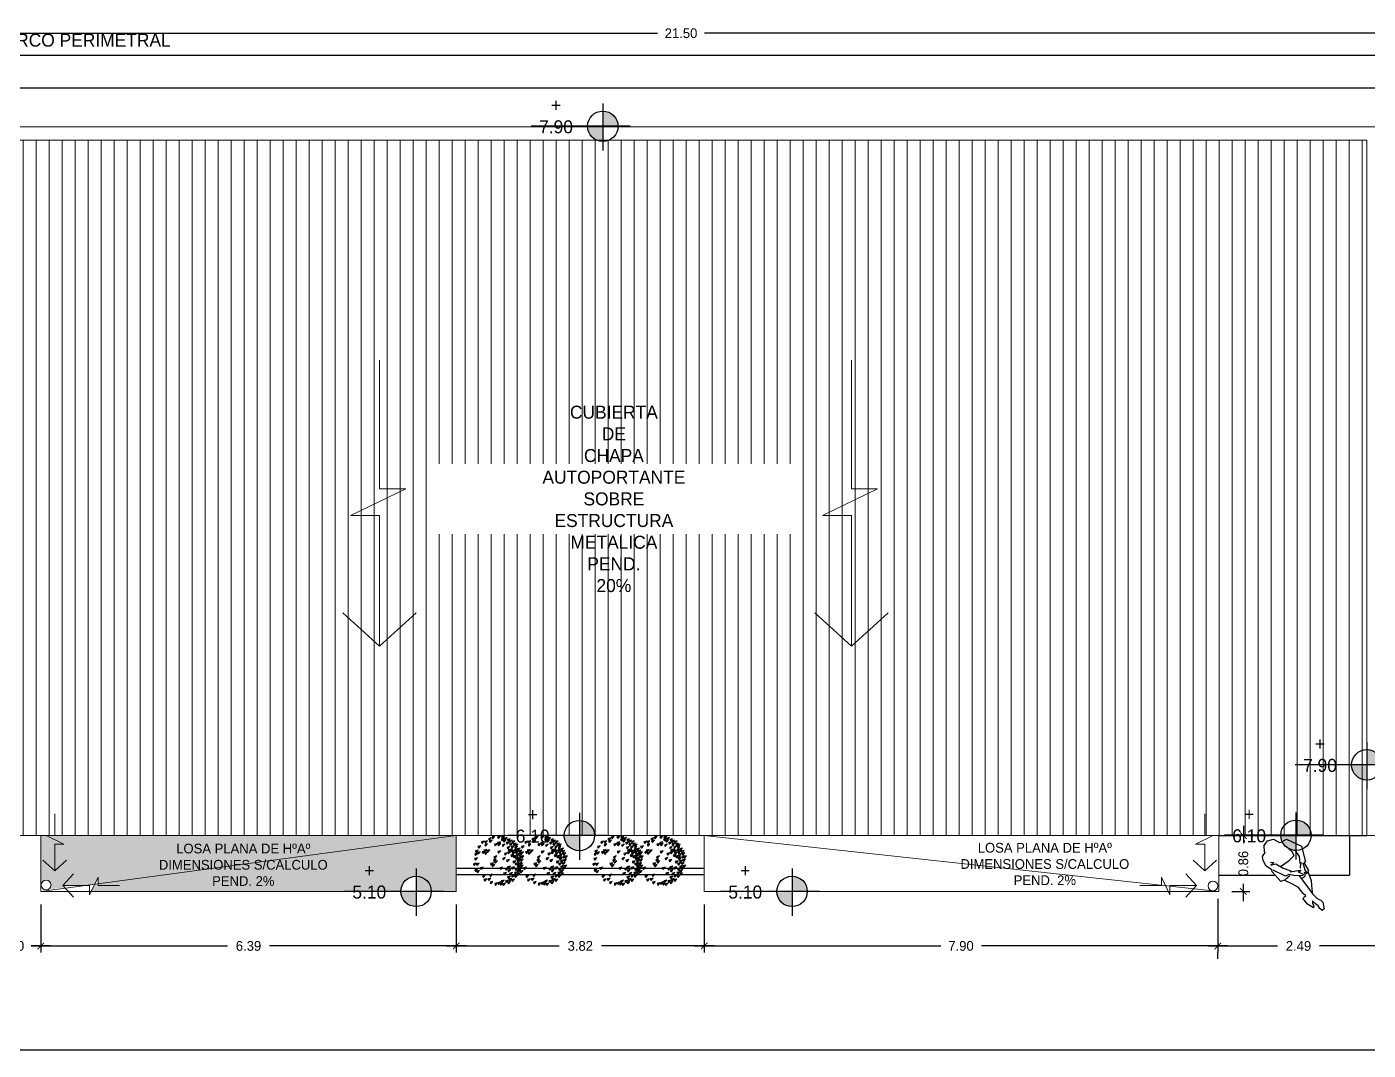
# Model space of a CAD drawing. Header units: millimetres. Extents: x 38 to 150, y 26 to 63.
# Drawn here: x 49.76 to 70.39, y 46.94 to 62.68 of the extents above; entities that cross this region are included whole.
import ezdxf

# ---------------------------------------------------------------- set-up
doc = ezdxf.new("R2010")
doc.units = ezdxf.units.MM
for name, color, linetype, lineweight in [('AUX_ROOF', 30, 'Continuous', 15), ('COTAS', 143, 'Continuous', 15), ('HATCH1', 251, 'Continuous', 15), ('ROOF', 1, 'Continuous', 15), ('textos', 3, 'Continuous', 13)]:
    doc.layers.add(name, color=color, linetype=linetype, lineweight=lineweight)
for name, color, linetype in [('HACTH3', 9, 'Continuous'), ('LEVELS', 6, 'Continuous'), ('SIMBOL_LEVELS', 214, 'Continuous')]:
    doc.layers.add(name, color=color, linetype=linetype)
doc.dimstyles.new('NUEV A', dxfattribs={"dimtxt": 0.3, "dimasz": 0.1, "dimexe": 0.1, "dimexo": 0.2, "dimgap": 0.1, "dimtad": 1, "dimzin": 0, "dimdsep": 46, "dimtxsty": 'Standard', "dimblk": 'DOT', "dimcen": 0.15, "dimdle": 0.15, "dimclrd": 256, "dimclre": 256, "dimclrt": 256, "dimaunit": 1, "dimadec": 0, "dimazin": 0, "dimtfac": 1, "dimtmove": 1, "dimatfit": 3, "dimldrblk": 'DOT', "dimfxl": 1, "dimtolj": 1, "dimtzin": 0, "dimarcsym": 0})

# ---------------------------------------------------------------- blocks, each defined once
blk = doc.blocks.new('ARB2')
for p, q in [((-0.35, 0.347), (-0.388, 0.326)), ((-0.388, 0.326), (-0.333, 0.28)), ((-0.333, 0.28), (-0.35, 0.347)), ((-0.241, 0.481), (-0.279, 0.461)), ((-0.279, 0.461), (-0.224, 0.414)), ((-0.207, 0.528), (-0.246, 0.507)), ((-0.246, 0.507), (-0.191, 0.461)), ((-0.224, 0.414), (-0.241, 0.481)), ((-0.191, 0.461), (-0.207, 0.528)), ((-0.164, 0.399), (-0.202, 0.378)), ((-0.202, 0.378), (-0.147, 0.331)), ((-0.147, 0.331), (-0.164, 0.399)), ((-0.071, 0.559), (-0.109, 0.538)), ((-0.109, 0.538), (-0.054, 0.492)), ((-0.071, 0.492), (-0.109, 0.471)), ((-0.109, 0.471), (-0.054, 0.424)), ((-0.054, 0.492), (-0.071, 0.559)), ((-0.054, 0.424), (-0.071, 0.492)), ((0.055, 0.533), (0.017, 0.513)), ((0.017, 0.513), (0.072, 0.466)), ((0.072, 0.466), (0.055, 0.533)), ((0.164, 0.528), (0.126, 0.507)), ((0.126, 0.507), (0.181, 0.461)), ((0.197, 0.471), (0.158, 0.45)), ((0.158, 0.45), (0.213, 0.404)), ((0.181, 0.461), (0.164, 0.528)), ((0.213, 0.352), (0.175, 0.331)), ((0.175, 0.331), (0.23, 0.285)), ((0.235, 0.513), (0.197, 0.492)), ((0.197, 0.492), (0.251, 0.445)), ((0.213, 0.404), (0.197, 0.471)), ((0.23, 0.285), (0.213, 0.352)), ((0.251, 0.316), (0.213, 0.295)), ((0.251, 0.445), (0.235, 0.513)), ((0.268, 0.248), (0.251, 0.316)), ((0.339, 0.451), (0.301, 0.43)), ((0.301, 0.43), (0.355, 0.383)), ((0.355, 0.383), (0.339, 0.451)), ((0.443, 0.373), (0.405, 0.352)), ((0.405, 0.352), (0.459, 0.305)), ((0.459, 0.305), (0.443, 0.373)), ((-0.53, 0.062), (-0.569, 0.041)), ((-0.569, 0.041), (-0.514, -0.005)), ((-0.497, 0.171), (-0.535, 0.15)), ((-0.535, 0.15), (-0.48, 0.104)), ((-0.514, -0.005), (-0.53, 0.062)), ((-0.48, 0.104), (-0.497, 0.171)), ((-0.431, 0.311), (-0.47, 0.29)), ((-0.47, 0.29), (-0.415, 0.243)), ((-0.415, 0.223), (-0.454, 0.202)), ((-0.454, 0.202), (-0.399, 0.155)), ((-0.415, 0.243), (-0.431, 0.311)), ((-0.399, 0.155), (-0.415, 0.223)), ((-0.322, 0.181), (-0.361, 0.16)), ((-0.361, 0.16), (-0.306, 0.114)), ((-0.306, 0.114), (-0.322, 0.181)), ((-0.098, 0.129), (-0.137, 0.109)), ((-0.137, 0.109), (-0.082, 0.062)), ((-0.06, 0.161), (-0.098, 0.14)), ((-0.098, 0.14), (-0.043, 0.093)), ((-0.082, 0.062), (-0.098, 0.129)), ((-0.043, 0.093), (-0.06, 0.161)), ((-0.017, 0.067), (-0.055, 0.047)), ((-0.055, 0.047), (0, 0)), ((0.022, 0.093), (-0.017, 0.072)), ((-0.017, 0.072), (0.038, 0.026)), ((0, 0), (-0.017, 0.067)), ((0.038, 0.026), (0.022, 0.093)), ((0.098, 0.078), (0.06, 0.057)), ((0.06, 0.057), (0.115, 0.01)), ((0.115, 0.01), (0.098, 0.078)), ((0.186, 0.295), (0.147, 0.274)), ((0.147, 0.274), (0.202, 0.228)), ((0.202, 0.228), (0.186, 0.295)), ((0.246, 0.243), (0.207, 0.223)), ((0.207, 0.223), (0.262, 0.176)), ((0.213, 0.295), (0.268, 0.248)), ((0.262, 0.176), (0.246, 0.243)), ((0.383, 0.295), (0.345, 0.274)), ((0.345, 0.274), (0.4, 0.228)), ((0.394, 0.067), (0.355, 0.047)), ((0.355, 0.047), (0.41, 0)), ((0.4, 0.228), (0.383, 0.295)), ((0.41, 0), (0.394, 0.067)), ((0.454, 0.295), (0.415, 0.274)), ((0.415, 0.274), (0.47, 0.228)), ((0.47, 0.191), (0.432, 0.171)), ((0.432, 0.171), (0.487, 0.124)), ((0.47, 0.228), (0.454, 0.295)), ((0.487, 0.124), (0.47, 0.191)), ((0.519, 0.207), (0.481, 0.186)), ((0.481, 0.186), (0.536, 0.14)), ((0.536, 0.14), (0.519, 0.207)), ((0.558, 0.124), (0.519, 0.104)), ((0.519, 0.104), (0.574, 0.057)), ((0.574, 0.057), (0.558, 0.124)), ((-0.535, -0.124), (-0.574, -0.145)), ((-0.574, -0.145), (-0.519, -0.192)), ((-0.524, -0.062), (-0.563, -0.083)), ((-0.563, -0.083), (-0.508, -0.129)), ((-0.508, -0.01), (-0.546, -0.031)), ((-0.546, -0.031), (-0.491, -0.078)), ((-0.519, -0.192), (-0.535, -0.124)), ((-0.497, -0.238), (-0.535, -0.259)), ((-0.535, -0.259), (-0.48, -0.305)), ((-0.508, -0.129), (-0.524, -0.062)), ((-0.491, -0.078), (-0.508, -0.01)), ((-0.465, -0.093), (-0.503, -0.114)), ((-0.503, -0.114), (-0.448, -0.161)), ((-0.465, -0.191), (-0.503, -0.212)), ((-0.503, -0.212), (-0.448, -0.259)), ((-0.48, -0.305), (-0.497, -0.238)), ((-0.448, -0.161), (-0.465, -0.093)), ((-0.448, -0.259), (-0.465, -0.191)), ((-0.426, -0.269), (-0.465, -0.29)), ((-0.465, -0.29), (-0.41, -0.337)), ((-0.41, -0.337), (-0.426, -0.269)), ((-0.371, -0.238), (-0.41, -0.259)), ((-0.41, -0.259), (-0.355, -0.305)), ((-0.355, -0.305), (-0.371, -0.238)), ((-0.29, -0.285), (-0.328, -0.305)), ((-0.328, -0.305), (-0.273, -0.352)), ((-0.284, -0.145), (-0.322, -0.166)), ((-0.322, -0.166), (-0.267, -0.212)), ((-0.273, -0.352), (-0.29, -0.285)), ((-0.267, -0.212), (-0.284, -0.145)), ((-0.213, -0.243), (-0.251, -0.264)), ((-0.251, -0.264), (-0.197, -0.311)), ((-0.175, -0.186), (-0.213, -0.207)), ((-0.213, -0.207), (-0.158, -0.254)), ((-0.197, -0.311), (-0.213, -0.243)), ((-0.158, -0.057), (-0.197, -0.078)), ((-0.197, -0.078), (-0.142, -0.124)), ((-0.158, -0.254), (-0.175, -0.186)), ((-0.137, -0.238), (-0.175, -0.259)), ((-0.175, -0.259), (-0.12, -0.305)), ((-0.142, -0.124), (-0.158, -0.057)), ((-0.12, -0.305), (-0.137, -0.238)), ((0.017, -0.212), (-0.022, -0.233)), ((-0.022, -0.233), (0.033, -0.28)), ((0.033, -0.28), (0.017, -0.212)), ((0.06, -0.119), (0.022, -0.14)), ((0.022, -0.14), (0.077, -0.186)), ((0.077, -0.186), (0.06, -0.119)), ((0.175, -0.166), (0.137, -0.186)), ((0.137, -0.186), (0.191, -0.233)), ((0.202, -0.243), (0.164, -0.264)), ((0.164, -0.264), (0.219, -0.311)), ((0.191, -0.233), (0.175, -0.166)), ((0.219, -0.01), (0.181, -0.031)), ((0.181, -0.031), (0.236, -0.078)), ((0.219, -0.311), (0.202, -0.243)), ((0.236, -0.078), (0.219, -0.01)), ((0.257, -0.254), (0.219, -0.275)), ((0.219, -0.275), (0.274, -0.321)), ((0.268, -0.29), (0.23, -0.311)), ((0.23, -0.311), (0.285, -0.357)), ((0.274, -0.321), (0.257, -0.254)), ((0.285, -0.357), (0.268, -0.29)), ((0.317, -0.223), (0.279, -0.243)), ((0.279, -0.243), (0.334, -0.29)), ((0.334, -0.29), (0.317, -0.223)), ((0.371, -0.109), (0.333, -0.129)), ((0.333, -0.129), (0.388, -0.176)), ((0.394, -0.01), (0.355, -0.031)), ((0.355, -0.031), (0.41, -0.078)), ((0.399, -0.285), (0.361, -0.305)), ((0.361, -0.305), (0.415, -0.352)), ((0.388, -0.176), (0.371, -0.109)), ((0.432, -0.005), (0.394, -0.026)), ((0.41, -0.078), (0.394, -0.01)), ((0.394, -0.026), (0.449, -0.073)), ((0.432, -0.207), (0.394, -0.228)), ((0.394, -0.228), (0.449, -0.275)), ((0.415, -0.352), (0.399, -0.285)), ((0.449, -0.073), (0.432, -0.005)), ((0.449, -0.275), (0.432, -0.207)), ((0.47, -0.275), (0.432, -0.295)), ((0.432, -0.295), (0.487, -0.342)), ((0.475, -0.135), (0.437, -0.156)), ((0.437, -0.156), (0.492, -0.202)), ((0.503, -0.233), (0.465, -0.254)), ((0.465, -0.254), (0.519, -0.3)), ((0.509, -0.088), (0.47, -0.109)), ((0.47, -0.109), (0.525, -0.156)), ((0.487, -0.342), (0.47, -0.275)), ((0.492, -0.202), (0.475, -0.135)), ((0.53, -0.161), (0.492, -0.181)), ((0.492, -0.181), (0.547, -0.228)), ((0.519, -0.3), (0.503, -0.233)), ((0.525, -0.156), (0.509, -0.088)), ((0.563, -0.005), (0.524, -0.026)), ((0.524, -0.026), (0.579, -0.073)), ((0.563, -0.098), (0.524, -0.119)), ((0.524, -0.119), (0.579, -0.166)), ((0.547, -0.228), (0.53, -0.161)), ((0.579, -0.073), (0.563, -0.005)), ((0.579, -0.166), (0.563, -0.098)), ((-0.443, -0.331), (-0.481, -0.352)), ((-0.481, -0.352), (-0.426, -0.399)), ((-0.426, -0.399), (-0.443, -0.331)), ((-0.35, -0.404), (-0.388, -0.425)), ((-0.388, -0.425), (-0.333, -0.471)), ((-0.344, -0.331), (-0.382, -0.352)), ((-0.382, -0.352), (-0.327, -0.399)), ((-0.333, -0.471), (-0.35, -0.404)), ((-0.327, -0.399), (-0.344, -0.331)), ((-0.295, -0.466), (-0.333, -0.487)), ((-0.333, -0.487), (-0.278, -0.533)), ((-0.273, -0.399), (-0.311, -0.419)), ((-0.311, -0.419), (-0.256, -0.466)), ((-0.278, -0.533), (-0.295, -0.466)), ((-0.256, -0.466), (-0.273, -0.399)), ((-0.224, -0.461), (-0.262, -0.482)), ((-0.262, -0.482), (-0.207, -0.528)), ((-0.186, -0.414), (-0.224, -0.435)), ((-0.224, -0.435), (-0.169, -0.482)), ((-0.207, -0.528), (-0.224, -0.461)), ((-0.164, -0.502), (-0.202, -0.523)), ((-0.202, -0.523), (-0.147, -0.57)), ((-0.153, -0.331), (-0.191, -0.352)), ((-0.191, -0.352), (-0.137, -0.399)), ((-0.169, -0.482), (-0.186, -0.414)), ((-0.126, -0.461), (-0.164, -0.482)), ((-0.164, -0.482), (-0.109, -0.528)), ((-0.147, -0.57), (-0.164, -0.502)), ((-0.137, -0.399), (-0.153, -0.331)), ((-0.115, -0.538), (-0.153, -0.559)), ((-0.153, -0.559), (-0.098, -0.606)), ((-0.109, -0.528), (-0.126, -0.461)), ((-0.098, -0.606), (-0.115, -0.538)), ((-0.06, -0.414), (-0.098, -0.435)), ((-0.098, -0.435), (-0.043, -0.482)), ((-0.049, -0.502), (-0.087, -0.523)), ((-0.087, -0.523), (-0.033, -0.57)), ((-0.043, -0.482), (-0.06, -0.414)), ((-0.017, -0.362), (-0.055, -0.383)), ((-0.055, -0.383), (0, -0.43)), ((-0.033, -0.57), (-0.049, -0.502)), ((0, -0.461), (-0.038, -0.482)), ((-0.038, -0.482), (0.017, -0.528)), ((0, -0.43), (-0.017, -0.362)), ((0.027, -0.533), (-0.011, -0.554)), ((-0.011, -0.554), (0.044, -0.601)), ((0.017, -0.528), (0, -0.461)), ((0.055, -0.435), (0.017, -0.456)), ((0.017, -0.456), (0.072, -0.502)), ((0.044, -0.601), (0.027, -0.533)), ((0.087, -0.414), (0.049, -0.435)), ((0.049, -0.435), (0.104, -0.482)), ((0.072, -0.502), (0.055, -0.435)), ((0.104, -0.513), (0.066, -0.533)), ((0.066, -0.533), (0.121, -0.58)), ((0.104, -0.554), (0.066, -0.575)), ((0.066, -0.575), (0.121, -0.621)), ((0.109, -0.368), (0.071, -0.389)), ((0.071, -0.389), (0.126, -0.435)), ((0.104, -0.482), (0.087, -0.414)), ((0.131, -0.316), (0.093, -0.337)), ((0.093, -0.337), (0.148, -0.383)), ((0.121, -0.58), (0.104, -0.513)), ((0.121, -0.621), (0.104, -0.554)), ((0.126, -0.435), (0.109, -0.368)), ((0.153, -0.44), (0.115, -0.461)), ((0.115, -0.461), (0.17, -0.508)), ((0.148, -0.383), (0.131, -0.316)), ((0.17, -0.518), (0.131, -0.538)), ((0.131, -0.538), (0.186, -0.585)), ((0.186, -0.342), (0.147, -0.362)), ((0.147, -0.362), (0.202, -0.409)), ((0.17, -0.508), (0.153, -0.44)), ((0.186, -0.585), (0.17, -0.518)), ((0.213, -0.419), (0.175, -0.44)), ((0.175, -0.44), (0.23, -0.487)), ((0.202, -0.409), (0.186, -0.342)), ((0.23, -0.497), (0.191, -0.518)), ((0.191, -0.518), (0.246, -0.565)), ((0.235, -0.331), (0.197, -0.352)), ((0.197, -0.352), (0.251, -0.399)), ((0.23, -0.487), (0.213, -0.419)), ((0.257, -0.404), (0.219, -0.425)), ((0.219, -0.425), (0.274, -0.471)), ((0.246, -0.565), (0.23, -0.497)), ((0.251, -0.399), (0.235, -0.331)), ((0.279, -0.466), (0.241, -0.487)), ((0.241, -0.487), (0.295, -0.533)), ((0.274, -0.471), (0.257, -0.404)), ((0.317, -0.404), (0.279, -0.425)), ((0.279, -0.425), (0.334, -0.471)), ((0.295, -0.533), (0.279, -0.466)), ((0.339, -0.326), (0.301, -0.347)), ((0.301, -0.347), (0.355, -0.394)), ((0.334, -0.471), (0.317, -0.404)), ((0.371, -0.409), (0.333, -0.43)), ((0.333, -0.43), (0.388, -0.476)), ((0.355, -0.394), (0.339, -0.326)), ((0.399, -0.373), (0.361, -0.394)), ((0.361, -0.394), (0.415, -0.44)), ((0.388, -0.476), (0.371, -0.409)), ((0.415, -0.44), (0.399, -0.373)), ((0.454, -0.342), (0.415, -0.362)), ((0.415, -0.362), (0.47, -0.409)), ((0.47, -0.409), (0.454, -0.342))]:
    blk.add_line(p, q)
blk = doc.blocks.new('_ArchTick')
at = {"color": 0, "linetype": 'ByBlock', "const_width": 0.15}
blk.add_lwpolyline([(-0.5, -0.5), (0.5, 0.5)], dxfattribs=at)
blk = doc.blocks.new('*D50')
at = {"layer": 'COTAS', "lineweight": -2, "transparency": 16777216}
for p, q in [((48.921, 62.582), (59.459, 62.582)), ((49.071, 61.341), (49.071, 62.682)), ((70.721, 62.582), (60.184, 62.582)), ((70.571, 61.341), (70.571, 62.682))]:
    blk.add_line(p, q, dxfattribs=at)
at = {"layer": 'Defpoints', "color": 0, "transparency": 16777216}
for p in [(70.571, 62.582), (49.071, 61.141), (70.571, 61.141)]:
    blk.add_point(p, dxfattribs=at)
at = {"layer": 'COTAS', "lineweight": -2, "transparency": 16777216, "xscale": 0.1, "yscale": 0.1, "zscale": 0.1, "rotation": 180}
blk.add_blockref('_ArchTick', (49.071, 62.582), dxfattribs=at)
at = {"layer": 'COTAS', "lineweight": -2, "transparency": 16777216, "xscale": 0.1, "yscale": 0.1, "zscale": 0.1}
blk.add_blockref('_ArchTick', (70.571, 62.582), dxfattribs=at)
at = {"layer": 'COTAS', "transparency": 16777216, "insert": (59.821, 62.582), "char_height": 0.15, "attachment_point": 5}
blk.add_mtext('\\A1;21.50', dxfattribs=at)
blk = doc.blocks.new('_DOT')
at = {"color": 0, "linetype": 'ByBlock'}
blk.add_line((-0.5, 0), (-1, 0), dxfattribs=at)
at = {"color": 0, "linetype": 'ByBlock', "const_width": 0.5}
blk.add_lwpolyline([(-0.25, 0, 1), (0.25, 0, 1)], format="xyb", close=True, dxfattribs=at)
blk = doc.blocks.new('*D43')
at = {"layer": 'COTAS', "lineweight": -2, "transparency": 16777216}
for p, q in [((71.08, 61.291), (71.08, 57.653)), ((70.971, 61.141), (71.18, 61.141)), ((71.08, 53.39), (71.08, 57.028)), ((70.571, 53.54), (71.18, 53.54))]:
    blk.add_line(p, q, dxfattribs=at)
at = {"layer": 'Defpoints', "color": 0, "transparency": 16777216}
for p in [(70.771, 61.141), (71.08, 61.141), (70.371, 53.54)]:
    blk.add_point(p, dxfattribs=at)
at = {"layer": 'COTAS', "lineweight": -2, "transparency": 16777216, "xscale": 0.1, "yscale": 0.1, "zscale": 0.1}
for p, rotation in [((71.08, 61.141), 90), ((71.08, 53.54), 270)]:
    blk.add_blockref('_ArchTick', p, dxfattribs=dict(at, rotation=rotation))
at = {"layer": 'COTAS', "transparency": 16777216, "insert": (71.08, 57.34), "char_height": 0.15, "attachment_point": 5, "rotation": 90}
blk.add_mtext('\\A1;7.60', dxfattribs=at)
blk = doc.blocks.new('*D67')
at = {"layer": 'COTAS', "lineweight": -2, "transparency": 16777216}
for p, q in [((49.971, 49.182), (49.971, 48.443)), ((56.363, 49.182), (56.363, 48.443)), ((49.821, 48.543), (52.842, 48.543)), ((56.513, 48.543), (53.492, 48.543))]:
    blk.add_line(p, q, dxfattribs=at)
at = {"layer": 'Defpoints', "color": 0, "transparency": 16777216}
for p in [(49.971, 49.382), (56.363, 49.382), (56.363, 48.543)]:
    blk.add_point(p, dxfattribs=at)
at = {"layer": 'COTAS', "lineweight": -2, "transparency": 16777216, "xscale": 0.1, "yscale": 0.1, "zscale": 0.1, "rotation": 180}
blk.add_blockref('_ArchTick', (49.971, 48.543), dxfattribs=at)
at = {"layer": 'COTAS', "lineweight": -2, "transparency": 16777216, "xscale": 0.1, "yscale": 0.1, "zscale": 0.1}
blk.add_blockref('_ArchTick', (56.363, 48.543), dxfattribs=at)
at = {"layer": 'COTAS', "transparency": 16777216, "insert": (53.167, 48.543), "char_height": 0.15, "attachment_point": 5}
blk.add_mtext('\\A1;6.39', dxfattribs=at)
blk = doc.blocks.new('*D68')
at = {"layer": 'COTAS', "lineweight": -2, "transparency": 16777216}
for p, q in [((60.179, 49.182), (60.179, 48.443)), ((68.078, 49.267), (68.078, 48.443)), ((60.029, 48.543), (63.816, 48.543)), ((68.228, 48.543), (64.441, 48.543))]:
    blk.add_line(p, q, dxfattribs=at)
at = {"layer": 'Defpoints', "color": 0, "transparency": 16777216}
for p in [(60.179, 49.382), (68.078, 49.467), (68.078, 48.543)]:
    blk.add_point(p, dxfattribs=at)
at = {"layer": 'COTAS', "lineweight": -2, "transparency": 16777216, "xscale": 0.1, "yscale": 0.1, "zscale": 0.1, "rotation": 180}
blk.add_blockref('_ArchTick', (60.179, 48.543), dxfattribs=at)
at = {"layer": 'COTAS', "lineweight": -2, "transparency": 16777216, "xscale": 0.1, "yscale": 0.1, "zscale": 0.1}
blk.add_blockref('_ArchTick', (68.078, 48.543), dxfattribs=at)
at = {"layer": 'COTAS', "transparency": 16777216, "insert": (64.128, 48.543), "char_height": 0.15, "attachment_point": 5}
blk.add_mtext('\\A1;7.90', dxfattribs=at)
blk = doc.blocks.new('*D69')
at = {"layer": 'COTAS', "lineweight": -2, "transparency": 16777216}
for p, q in [((68.472, 50.39), (68.472, 50.123)), ((68.293, 50.24), (68.572, 50.24)), ((68.293, 49.382), (68.572, 49.382)), ((68.472, 49.232), (68.472, 49.498))]:
    blk.add_line(p, q, dxfattribs=at)
at = {"layer": 'Defpoints', "color": 0, "transparency": 16777216}
for p in [(68.093, 50.24), (68.472, 50.24), (68.093, 49.382)]:
    blk.add_point(p, dxfattribs=at)
at = {"layer": 'COTAS', "lineweight": -2, "transparency": 16777216, "xscale": 0.1, "yscale": 0.1, "zscale": 0.1}
for p, rotation in [((68.472, 50.24), 90), ((68.472, 49.382), 270)]:
    blk.add_blockref('_ArchTick', p, dxfattribs=dict(at, rotation=rotation))
at = {"layer": 'COTAS', "transparency": 16777216, "insert": (68.472, 49.811), "char_height": 0.15, "attachment_point": 5, "rotation": 90}
blk.add_mtext('\\A1;0.86', dxfattribs=at)
blk = doc.blocks.new('nivel')
h = blk.add_hatch(color=256)
h.paths.add_polyline_path([(0, 0), (0.234, 0, 0.414214), (0, 0.234)])
h.paths.add_polyline_path([(-0.234, 0, 0.414214), (0, -0.234), (0, 0)])
for p, q in [((0, 0.351), (0, -0.374)), ((0.421, 0), (-1.1, 0))]:
    blk.add_line(p, q)
blk.add_circle((0, 0), 0.234)
blk = doc.blocks.new('*D44')
at = {"layer": 'COTAS', "lineweight": -2, "transparency": 16777216}
for p, q in [((56.363, 49.182), (56.363, 48.443)), ((60.179, 49.182), (60.179, 48.443)), ((56.213, 48.543), (57.946, 48.543)), ((60.329, 48.543), (58.596, 48.543))]:
    blk.add_line(p, q, dxfattribs=at)
at = {"layer": 'Defpoints', "color": 0, "transparency": 16777216}
for p in [(56.363, 49.382), (60.179, 49.382), (60.179, 48.543)]:
    blk.add_point(p, dxfattribs=at)
at = {"layer": 'COTAS', "lineweight": -2, "transparency": 16777216, "xscale": 0.1, "yscale": 0.1, "zscale": 0.1, "rotation": 180}
blk.add_blockref('_ArchTick', (56.363, 48.543), dxfattribs=at)
at = {"layer": 'COTAS', "lineweight": -2, "transparency": 16777216, "xscale": 0.1, "yscale": 0.1, "zscale": 0.1}
blk.add_blockref('_ArchTick', (60.179, 48.543), dxfattribs=at)
at = {"layer": 'COTAS', "transparency": 16777216, "insert": (58.271, 48.543), "char_height": 0.15, "attachment_point": 5}
blk.add_mtext('\\A1;3.82', dxfattribs=at)
blk = doc.blocks.new('*D45')
at = {"layer": 'COTAS', "lineweight": -2, "transparency": 16777216}
for p, q in [((70.563, 48.743), (70.563, 48.643)), ((67.928, 48.543), (68.995, 48.543)), ((70.713, 48.543), (69.645, 48.543)), ((68.078, 48.343), (68.078, 48.443))]:
    blk.add_line(p, q, dxfattribs=at)
at = {"layer": 'Defpoints', "color": 0, "transparency": 16777216}
for p in [(68.078, 48.543), (70.563, 48.543), (70.563, 48.543)]:
    blk.add_point(p, dxfattribs=at)
at = {"layer": 'COTAS', "lineweight": -2, "transparency": 16777216, "xscale": 0.1, "yscale": 0.1, "zscale": 0.1, "rotation": 180}
blk.add_blockref('_ArchTick', (68.078, 48.543), dxfattribs=at)
at = {"layer": 'COTAS', "lineweight": -2, "transparency": 16777216, "xscale": 0.1, "yscale": 0.1, "zscale": 0.1}
blk.add_blockref('_ArchTick', (70.563, 48.543), dxfattribs=at)
at = {"layer": 'COTAS', "transparency": 16777216, "insert": (69.32, 48.543), "char_height": 0.15, "attachment_point": 5}
blk.add_mtext('\\A1;2.49', dxfattribs=at)
blk = doc.blocks.new('*D70')
at = {"layer": 'COTAS', "lineweight": -2, "transparency": 16777216}
for p, q in [((49.071, 50.04), (49.071, 48.443)), ((49.971, 49.182), (49.971, 48.443)), ((48.921, 48.543), (49.221, 48.543)), ((50.121, 48.543), (49.821, 48.543))]:
    blk.add_line(p, q, dxfattribs=at)
at = {"layer": 'Defpoints', "color": 0, "transparency": 16777216}
for p in [(49.071, 50.24), (49.971, 49.382), (49.071, 48.543)]:
    blk.add_point(p, dxfattribs=at)
at = {"layer": 'COTAS', "lineweight": -2, "transparency": 16777216, "xscale": 0.1, "yscale": 0.1, "zscale": 0.1, "rotation": 180}
blk.add_blockref('_ArchTick', (49.071, 48.543), dxfattribs=at)
at = {"layer": 'COTAS', "lineweight": -2, "transparency": 16777216, "xscale": 0.1, "yscale": 0.1, "zscale": 0.1}
blk.add_blockref('_ArchTick', (49.971, 48.543), dxfattribs=at)
at = {"layer": 'COTAS', "transparency": 16777216, "insert": (49.521, 48.543), "char_height": 0.15, "attachment_point": 5}
blk.add_mtext('\\A1;0.90', dxfattribs=at)

msp = doc.modelspace()

# ---------------------------------------------------------------- hatches: boundary and pattern name
at = {"layer": 'HACTH3', "ltscale": 0.2}
h = msp.add_hatch(dxfattribs=at)
h.set_pattern_fill('AR-SAND', color=256, scale=0.1)
h.set_pattern_definition([(37.5, (25.46708, -70.2842), (-0.00629934, 0.19268238), [0, -0.152, 0, -0.17, 0, -0.1625]), (7.5, (25.46708, -70.2842), (0.17697767, 0.2822146), [0, -0.082, 0, -0.137, 0, -0.0525]), (327.5, (25.34408, -70.2842), (0.31141419, 0.0005659), [0, -0.05, 0, -0.18, 0, -0.235]), (317.5, (25.34408, -70.2842), (0.30061266, 0.08776756), [0, -0.025, 0, -0.118, 0, -0.135])])
h.paths.add_polyline_path([(56.363, 50.24), (50.8, 49.493), (50.746, 49.382), (55.511, 49.382, -1), (55.979, 49.382), (56.166, 49.382), (56.363, 49.382)])
h.paths.add_polyline_path([(56.363, 50.24), (49.971, 50.24), (49.979, 49.481, -1), (50.129, 49.481, -0.375636), (50.064, 49.407), (50.338, 49.443), (50.311, 49.473), (50.652, 49.473), (50.8, 49.493), (50.852, 49.602), (50.852, 49.5)])
h.paths.add_polyline_path([(54.581, 49.33), (55.465, 49.33), (55.465, 49.743), (54.581, 49.743)], flags=9)
h.paths.add_polyline_path([(51.69, 49.383), (54.478, 49.383), (54.478, 50.197), (51.69, 50.197)], flags=24)
h.paths.add_polyline_path([(60.365, 49.33), (61.249, 49.33), (61.249, 49.743), (60.365, 49.743)], flags=9)
h.paths.add_polyline_path([(64.021, 49.395), (66.809, 49.395), (66.809, 50.209), (64.021, 50.209)], flags=9)
at = {"layer": 'HATCH1'}
h = msp.add_hatch(dxfattribs=at)
h.set_pattern_fill('_USER,_O', color=256, scale=0.2, angle=90, pattern_type=0)
h.set_pattern_definition([(90, (1898.29827, 1069.81544), (-0.2, 0), [])])
h.paths.add_polyline_path([(70.371, 60.94), (49.271, 60.94), (49.271, 50.24), (49.971, 50.24), (50.06, 50.24), (50.056, 50.242), (50.185, 50.242), (56.363, 50.24), (60.179, 50.24), (66.357, 50.24), (66.357, 50.242), (66.486, 50.242), (66.571, 50.24), (70.371, 50.24)])
h.paths.add_polyline_path([(55.976, 54.875), (61.602, 54.875), (61.602, 55.961), (55.976, 55.961)], flags=16)
h.paths.add_polyline_path([(49.071, 53.664), (49.651, 53.664), (49.651, 54.478), (49.071, 54.478)])

# ---------------------------------------------------------------- linework, layer by layer
at = {"ltscale": 0.2}
for p, q in [((148.876, 62.24), (39.669, 62.24)), ((132.171, 61.74), (49.071, 61.74)), ((68.093, 50.24), (70.371, 50.24)), ((70.106, 50.24), (70.106, 49.632)), ((56.363, 49.742), (60.179, 49.742)), ((56.363, 49.642), (60.179, 49.642)), ((68.093, 49.632), (68.96, 49.632)), ((69.484, 49.632), (70.106, 49.632)), ((75.371, 46.94), (48.471, 46.94))]:
    msp.add_line(p, q, dxfattribs=at)
msp.add_lwpolyline([(69.535, 49.236), (69.533, 49.194), (69.557, 49.158), (69.549, 49.13), (69.459, 49.185), (69.42, 49.237), (69.39, 49.259), (69.403, 49.294), (69.433, 49.316), (69.393, 49.349), (69.32, 49.443), (69.236, 49.489), (69.099, 49.556), (69.05, 49.536), (68.914, 49.682), (68.909, 49.715), (68.825, 49.773), (68.776, 49.856), (68.768, 49.917), (68.808, 49.98), (68.796, 49.992), (68.794, 50.087), (68.841, 50.159), (68.936, 50.184), (69.027, 50.135), (69.055, 50.138), (69.138, 50.187), (69.368, 50.078), (69.426, 49.839), (69.402, 49.827), (69.473, 49.702), (69.462, 49.69), (69.516, 49.55), (69.519, 49.474), (69.53, 49.372), (69.538, 49.346), (69.603, 49.278), (69.637, 49.259), (69.663, 49.245), (69.694, 49.217), (69.717, 49.115), (69.682, 49.091), (69.648, 49.12), (69.621, 49.162), (69.583, 49.19)], close=True)
for points in [[(69.044, 49.767), (69.176, 49.859), (69.251, 49.934), (69.222, 49.991), (69.169, 50.035), (69.271, 50.01), (69.33, 49.921), (69.341, 49.819), (69.379, 49.826)], [(68.891, 49.831), (68.941, 49.827), (68.896, 49.786), (68.97, 49.806), (69.082, 49.739), (69.2, 49.698), (69.19, 49.681), (69.345, 49.707), (69.357, 49.695), (69.314, 49.685), (69.393, 49.648), (69.386, 49.627), (69.274, 49.623), (69.174, 49.643), (69.122, 49.616), (68.931, 49.708)], [(69.353, 49.819), (69.347, 49.738)], [(69.365, 49.586), (69.391, 49.594), (69.422, 49.615), (69.422, 49.651), (69.414, 49.677), (69.448, 49.659), (69.457, 49.663), (69.421, 49.711), (69.391, 49.815)], [(69.113, 49.563), (69.189, 49.626)], [(69.329, 49.621), (69.426, 49.492), (69.537, 49.345)]]:
    msp.add_lwpolyline(points)
at = {"layer": 'AUX_ROOF'}
for p, q in [((55.182, 57.554), (55.182, 55.576)), ((62.442, 57.554), (62.442, 55.576)), ((55.585, 55.576), (54.738, 55.165)), ((55.182, 55.576), (55.585, 55.576)), ((62.845, 55.576), (61.998, 55.165)), ((62.442, 55.576), (62.845, 55.576)), ((54.738, 55.165), (55.182, 55.165)), ((55.182, 55.165), (55.182, 53.154)), ((61.998, 55.165), (62.442, 55.165)), ((62.442, 55.165), (62.442, 53.154)), ((55.182, 53.154), (54.617, 53.667)), ((55.182, 53.154), (55.747, 53.667)), ((55.182, 53.154), (55.747, 53.667)), ((62.442, 53.154), (61.877, 53.667)), ((62.442, 53.154), (63.007, 53.667)), ((62.442, 53.154), (63.007, 53.667)), ((56.363, 50.24), (49.971, 49.382)), ((60.179, 50.24), (68.093, 49.382))]:
    msp.add_line(p, q, dxfattribs=at)
at = {"layer": 'AUX_ROOF', "ltscale": 0.2}
for p, q in [((50.185, 50.573), (50.185, 50.242)), ((67.878, 50.573), (67.878, 50.242)), ((50.185, 50.242), (50.056, 50.242)), ((50.056, 50.242), (50.326, 50.111)), ((60.179, 50.24), (56.363, 50.24)), ((68.007, 50.242), (67.737, 50.111)), ((67.878, 50.242), (68.007, 50.242)), ((50.326, 50.111), (50.185, 50.111)), ((50.185, 50.111), (50.185, 49.701)), ((67.737, 50.111), (67.878, 50.111)), ((67.878, 50.111), (67.878, 49.701)), ((50.185, 49.701), (50.005, 49.864)), ((50.185, 49.701), (50.005, 49.864)), ((50.185, 49.701), (50.365, 49.864)), ((67.878, 49.701), (67.698, 49.864)), ((67.878, 49.701), (68.058, 49.864)), ((67.878, 49.701), (68.058, 49.864)), ((50.311, 49.473), (50.474, 49.653)), ((50.311, 49.473), (50.474, 49.653)), ((50.852, 49.602), (50.721, 49.331)), ((50.852, 49.473), (50.852, 49.602)), ((67.211, 49.473), (67.211, 49.602)), ((67.211, 49.602), (67.341, 49.331)), ((67.752, 49.473), (67.589, 49.653)), ((67.752, 49.473), (67.589, 49.653)), ((50.311, 49.473), (50.474, 49.293)), ((50.721, 49.473), (50.311, 49.473)), ((50.721, 49.331), (50.721, 49.473)), ((51.183, 49.473), (50.852, 49.473)), ((66.88, 49.473), (67.211, 49.473)), ((67.341, 49.331), (67.341, 49.473)), ((67.341, 49.473), (67.752, 49.473)), ((67.752, 49.473), (67.589, 49.293))]:
    msp.add_line(p, q, dxfattribs=at)
for centre in [(50.054, 49.481), (68.003, 49.467)]:
    msp.add_circle(centre, 0.075, dxfattribs=at)
at = {"layer": 'ROOF'}
for p, q in [((49.071, 61.141), (70.571, 61.141)), ((70.371, 60.94), (49.271, 60.94)), ((70.371, 50.24), (70.371, 60.94)), ((70.371, 50.24), (70.371, 60.94)), ((68.093, 50.24), (67.893, 50.24)), ((70.371, 50.24), (70.571, 50.24))]:
    msp.add_line(p, q, dxfattribs=at)
at = {"layer": 'ROOF', "ltscale": 0.2}
msp.add_line((49.971, 50.24), (49.271, 50.24), dxfattribs=at)
at = {"layer": 'ROOF'}
for points in [[(49.971, 49.382), (56.363, 49.382), (56.363, 50.24), (49.971, 50.24)], [(60.179, 49.382), (68.093, 49.382), (68.093, 50.24), (60.179, 50.24)]]:
    msp.add_lwpolyline(points, close=True, dxfattribs=at)

# ---------------------------------------------------------------- block references
at = {"xscale": 0.6597758010774886, "yscale": 0.6597758010774886, "zscale": 0.6597758010774886, "rotation": 90}
for p in [(56.995, 49.851), (57.663, 49.851), (58.831, 49.851), (59.494, 49.851)]:
    msp.add_blockref('ARB2', p, dxfattribs=at)
at = {"layer": 'SIMBOL_LEVELS'}
for p in [(58.617, 61.152), (70.371, 51.329), (58.257, 50.241), (69.281, 50.246), (55.745, 49.382), (61.529, 49.382)]:
    msp.add_blockref('nivel', p, dxfattribs=at)

# ---------------------------------------------------------------- texts
at = {"layer": 'LEVELS', "char_height": 0.2, "width": 0.01, "attachment_point": 5}
for s, insert in [('+ 7.90', (57.898, 61.309)), ('+ 7.90', (69.651, 51.486)), ('+ 6.10', (57.538, 50.398)), ('+ 6.10', (68.561, 50.403)), ('+ 5.10', (55.025, 49.538)), ('+ 5.10', (60.809, 49.538))]:
    msp.add_mtext(s, dxfattribs=dict(at, insert=insert))
at = {"layer": 'textos'}
msp.add_text('CERCO PERIMETRAL', height=0.2, dxfattribs=at).set_placement((49.221, 62.377))
at = {"layer": 'textos', "attachment_point": 5}
for s, insert, char_height, width in [('CUBIERTA  DE  CHAPA  AUTOPORTANTE\\PSOBRE  ESTRUCTURA  METALICA\\PPEND. 20%', (58.788, 55.419), 0.2, 0.01), ('LOSA PLANA DE HºAº \\PDIMENSIONES S/CALCULO\\PPEND. 2%', (53.087, 49.791), 0.15, 3.08977), ('LOSA PLANA DE HºAº \\PDIMENSIONES S/CALCULO\\PPEND. 2%', (65.418, 49.803), 0.15, 3.08977)]:
    msp.add_mtext(s, dxfattribs=dict(at, insert=insert, char_height=char_height, width=width))

# ---------------------------------------------------------------- dimensions: what is measured, and where the dimension line sits
at = {"layer": 'COTAS'}
for base, p1, p2, picture, middle in [((70.571, 62.582), (49.071, 61.141), (70.571, 61.141), '*D50', (59.821, 62.582)), ((49.071, 48.543), (49.971, 49.382), (49.071, 50.24), '*D70', (49.521, 48.543)), ((56.363, 48.543), (49.971, 49.382), (56.363, 49.382), '*D67', (53.167, 48.543)), ((60.179, 48.543), (56.363, 49.382), (60.179, 49.382), '*D44', (58.271, 48.543)), ((68.078, 48.543), (60.179, 49.382), (68.078, 49.467), '*D68', (64.128, 48.543)), ((70.5631, 48.5434), (68.0776, 48.5434), (70.5631, 48.5434), '*D45', (69.3203, 48.5434))]:
    dim = msp.add_linear_dim(base=base, p1=p1, p2=p2, dimstyle='NUEV A', override={"dimtxt": 0.15, "dimtad": 0, "dimblk1": 'ArchTick', "dimblk2": 'ArchTick', "dimsah": 1}, dxfattribs=at)
    dim.commit()
    dim.dimension.update_dxf_attribs({"geometry": picture, "text_midpoint": middle})
for base, p1, p2, picture, middle in [((71.08, 61.141), (70.371, 53.54), (70.771, 61.141), '*D43', (71.08, 57.34)), ((68.472, 50.24), (68.093, 49.382), (68.093, 50.24), '*D69', (68.472, 49.811))]:
    dim = msp.add_linear_dim(base=base, p1=p1, p2=p2, angle=90, dimstyle='NUEV A', override={"dimtxt": 0.15, "dimtad": 0, "dimblk1": 'ArchTick', "dimblk2": 'ArchTick', "dimsah": 1}, dxfattribs=at)
    dim.commit()
    dim.dimension.update_dxf_attribs({"geometry": picture, "text_midpoint": middle})

doc.saveas('drawing.dxf')
